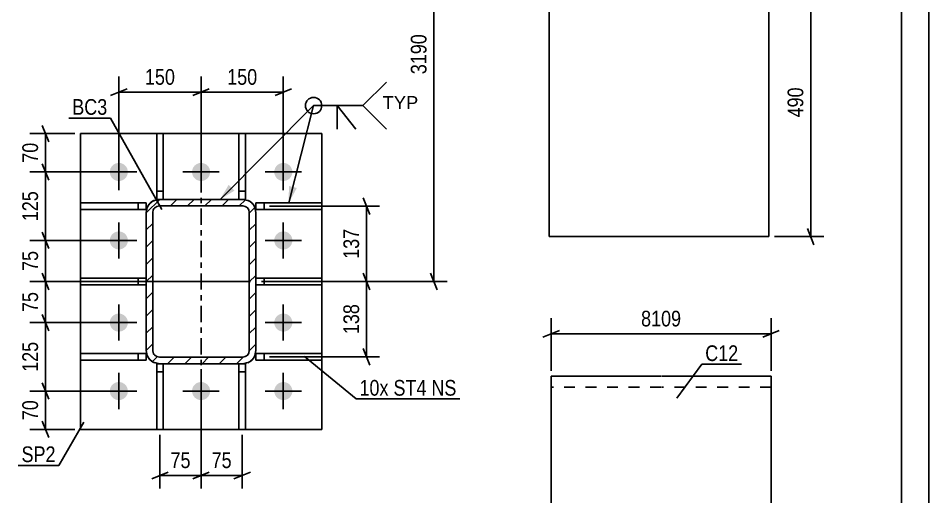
# Model space of a CAD drawing. Header units: millimetres. Extents: x 0 to 594, y 0 to 420.
# Drawn here: x 427.9 to 594, y 155.8 to 243.2 of the extents above; entities that cross this region are included whole.
import ezdxf

# ---------------------------------------------------------------- set-up
doc = ezdxf.new("R2010")
doc.units = ezdxf.units.MM
doc.linetypes.add('DXK_LINE_DOT2', pattern=[3.9198, 1.9599, -1.9599])
doc.linetypes.add('DXK_LINE_DOT3', pattern=[5.9187, 2.979, -0.9799, 0.9799, -0.9799])
doc.styles.add('Arial', font='arial.ttf', dxfattribs={"height": 0.2})
doc.styles.add('Arial Narrow', font='ARIALN.TTF', dxfattribs={"height": 0.2})

# ---------------------------------------------------------------- blocks, each defined once
blk = doc.blocks.new('Unknown-681868478-1131')
at = {"color": 5, "linetype": 'Continuous'}
for p, q in [((594, 0), (594, 420)), ((589, 5), (589, 415))]:
    blk.add_line(p, q, dxfattribs=at)
blk = doc.blocks.new('Part-681868478-2788 - 2588')
at = {"color": 2, "linetype": 'Continuous'}
for p, q in [((439.27, 180.8), (439.27, 182)), ((439.27, 182), (451.27, 182)), ((451.27, 182), (451.27, 180.8)), ((439.27, 180.8), (451.27, 180.8))]:
    blk.add_line(p, q, dxfattribs=at)
at = {"color": 7, "linetype": 'DXK_LINE_DOT2'}
blk.add_line((449.77, 180.8), (449.77, 182), dxfattribs=at)
blk = doc.blocks.new('Bolt-681868478-2596 - 2588')
at = {"linetype": 'Continuous'}
for points in [[(444.62, 215.15, -1), (447.92, 215.15, -1)], [(459.62, 215.15, -1), (462.92, 215.15, -1)], [(474.62, 215.15, -1), (477.92, 215.15, -1)], [(444.62, 202.65, -1), (447.92, 202.65, -1)], [(474.62, 202.65, -1), (477.92, 202.65, -1)], [(444.62, 187.65, -1), (447.92, 187.65, -1)], [(474.62, 187.65, -1), (477.92, 187.65, -1)], [(444.62, 175.15, -1), (447.92, 175.15, -1)], [(459.62, 175.15, -1), (462.92, 175.15, -1)], [(474.62, 175.15, -1), (477.92, 175.15, -1)]]:
    blk.add_hatch(color=1, dxfattribs=at).paths.add_polyline_path(points)
at = {"color": 1, "linetype": 'Continuous'}
for p, q in [((446.27, 211.85), (446.27, 218.45)), ((461.27, 211.85), (461.27, 218.45)), ((476.27, 211.85), (476.27, 218.45)), ((449.57, 215.15), (442.97, 215.15)), ((464.57, 215.15), (457.97, 215.15)), ((479.57, 215.15), (472.97, 215.15)), ((446.27, 199.35), (446.27, 205.95)), ((476.27, 199.35), (476.27, 205.95)), ((449.57, 202.65), (442.97, 202.65)), ((479.57, 202.65), (472.97, 202.65)), ((446.27, 184.35), (446.27, 190.95)), ((476.27, 184.35), (476.27, 190.95)), ((449.57, 187.65), (442.97, 187.65)), ((479.57, 187.65), (472.97, 187.65)), ((446.27, 171.85), (446.27, 178.45)), ((461.27, 171.85), (461.27, 178.45)), ((476.27, 171.85), (476.27, 178.45)), ((449.57, 175.15), (442.97, 175.15)), ((464.57, 175.15), (457.97, 175.15)), ((479.57, 175.15), (472.97, 175.15))]:
    blk.add_line(p, q, dxfattribs=at)
blk = doc.blocks.new('Part-681868478-2647 - 2588')
at = {"color": 2, "linetype": 'Continuous'}
for p, q in [((439.27, 194.55), (439.27, 195.75)), ((439.27, 195.75), (451.27, 195.75)), ((439.27, 194.55), (451.27, 194.55))]:
    blk.add_line(p, q, dxfattribs=at)
at = {"color": 7, "linetype": 'DXK_LINE_DOT2'}
for p, q in [((449.77, 194.55), (449.77, 195.75)), ((451.27, 195.75), (451.27, 194.55))]:
    blk.add_line(p, q, dxfattribs=at)
blk = doc.blocks.new('Part-681868478-2657 - 2588')
at = {"color": 2, "linetype": 'Continuous'}
for p, q in [((439.27, 208.3), (439.27, 209.5)), ((439.27, 209.5), (451.27, 209.5)), ((451.27, 209.5), (451.27, 208.3)), ((439.27, 208.3), (451.27, 208.3))]:
    blk.add_line(p, q, dxfattribs=at)
at = {"color": 7, "linetype": 'DXK_LINE_DOT2'}
blk.add_line((449.77, 208.3), (449.77, 209.5), dxfattribs=at)
blk = doc.blocks.new('Part-681868478-2662 - 2588')
at = {"color": 2, "linetype": 'Continuous'}
for p, q in [((483.27, 195.75), (471.27, 195.75)), ((483.27, 194.55), (471.27, 194.55)), ((483.27, 195.75), (483.27, 194.55))]:
    blk.add_line(p, q, dxfattribs=at)
at = {"color": 7, "linetype": 'DXK_LINE_DOT2'}
for p, q in [((471.27, 195.75), (471.27, 194.55)), ((472.77, 194.55), (472.77, 195.75))]:
    blk.add_line(p, q, dxfattribs=at)
blk = doc.blocks.new('Part-681868478-2672 - 2588')
at = {"color": 2, "linetype": 'Continuous'}
for p, q in [((483.27, 209.5), (471.27, 209.5)), ((471.27, 209.5), (471.27, 208.3)), ((483.27, 209.5), (483.27, 208.3)), ((483.27, 208.3), (471.27, 208.3))]:
    blk.add_line(p, q, dxfattribs=at)
at = {"color": 7, "linetype": 'DXK_LINE_DOT2'}
blk.add_line((472.77, 208.3), (472.77, 209.5), dxfattribs=at)
blk = doc.blocks.new('Part-681868478-2737 - 2588')
at = {"linetype": 'Continuous'}
h = blk.add_hatch(dxfattribs=at)
h.set_pattern_fill('', scale=0.7, style=0, pattern_type=0)
h.set_pattern_definition([(45, (451.2707, 182.5543), (-1.57154, 1.57154), [])])
h.paths.add_polyline_path([(451.27, 207.75), (451.27, 182.55), (451.45, 181.64), (451.97, 180.86), (452.75, 180.34), (453.67, 180.15), (468.87, 180.15), (469.79, 180.34), (470.57, 180.86), (471.09, 181.64), (471.27, 182.55), (471.27, 207.75), (471.09, 208.67), (470.57, 209.45), (469.79, 209.97), (468.87, 210.15), (453.67, 210.15), (452.75, 209.97), (451.97, 209.45), (451.45, 208.67)])
h.paths.add_polyline_path([(452.82, 208.6), (453.21, 208.86), (453.67, 208.95), (468.87, 208.95), (469.33, 208.86), (469.72, 208.6), (469.98, 208.21), (470.07, 207.75), (470.07, 182.55), (469.98, 182.1), (469.72, 181.71), (469.33, 181.45), (468.87, 181.35), (453.67, 181.35), (453.21, 181.45), (452.82, 181.71), (452.56, 182.1), (452.47, 182.55), (452.47, 207.75), (452.56, 208.21)])
at = {"color": 7, "linetype": 'DXK_LINE_DOT2'}
for p, q in [((452.75, 209.97), (453.67, 210.15)), ((453.67, 210.15), (468.87, 210.15)), ((468.87, 210.15), (469.79, 209.97)), ((451.27, 207.75), (451.45, 208.67)), ((451.27, 207.75), (451.27, 182.55)), ((452.56, 208.21), (452.47, 207.75)), ((452.47, 182.55), (452.47, 207.75)), ((453.67, 208.95), (453.21, 208.86)), ((453.67, 208.95), (468.87, 208.95)), ((469.33, 208.86), (468.87, 208.95)), ((470.07, 207.75), (469.98, 208.21)), ((470.07, 182.55), (470.07, 207.75)), ((471.09, 208.67), (471.27, 207.75)), ((471.27, 207.75), (471.27, 182.55)), ((451.45, 181.64), (451.27, 182.55)), ((452.47, 182.55), (452.56, 182.1)), ((453.21, 181.45), (453.67, 181.35)), ((453.67, 181.35), (468.87, 181.35)), ((468.87, 181.35), (469.33, 181.45)), ((469.98, 182.1), (470.07, 182.55)), ((471.27, 182.55), (471.09, 181.64)), ((453.67, 180.15), (452.75, 180.34)), ((453.67, 180.15), (468.87, 180.15)), ((469.79, 180.34), (468.87, 180.15))]:
    blk.add_line(p, q, dxfattribs=at)
at = {"color": 2, "linetype": 'Continuous'}
for p, q in [((453.67, 210.15), (452.75, 209.97)), ((453.67, 210.15), (468.87, 210.15)), ((469.79, 209.97), (468.87, 210.15)), ((451.45, 208.67), (451.27, 207.75)), ((451.27, 182.55), (451.27, 207.75)), ((452.47, 207.75), (452.56, 208.21)), ((452.47, 182.55), (452.47, 207.75)), ((453.21, 208.86), (453.67, 208.95)), ((453.67, 208.95), (468.87, 208.95)), ((468.87, 208.95), (469.33, 208.86)), ((469.98, 208.21), (470.07, 207.75)), ((470.07, 182.55), (470.07, 207.75)), ((471.27, 207.75), (471.09, 208.67)), ((471.27, 182.55), (471.27, 207.75)), ((451.27, 182.55), (451.45, 181.64)), ((452.56, 182.1), (452.47, 182.55)), ((453.67, 181.35), (453.21, 181.45)), ((453.67, 181.35), (468.87, 181.35)), ((469.33, 181.45), (468.87, 181.35)), ((470.07, 182.55), (469.98, 182.1)), ((471.09, 181.64), (471.27, 182.55)), ((452.75, 180.34), (453.67, 180.15)), ((453.67, 180.15), (468.87, 180.15)), ((468.87, 180.15), (469.79, 180.34))]:
    blk.add_line(p, q, dxfattribs=at)
at = {"color": 7, "linetype": 'DXK_LINE_DOT3'}
blk.add_line((461.27, 195.15), (461.27, 195.15), dxfattribs=at)
at = {"color": 7, "linetype": 'DXK_LINE_DOT2'}
for centre, radius, start, end in [((453.67, 207.75), 2.4, 112.5, 157.5), ((468.87, 207.75), 2.4, 22.5, 67.5), ((453.67, 207.75), 1.2, 112.5, 157.5), ((468.87, 207.75), 1.2, 22.5, 67.5), ((453.67, 182.55), 2.4, 202.5, 247.5), ((453.67, 182.55), 1.2, 202.5, 247.5), ((468.87, 182.55), 1.2, 292.5, 337.5), ((468.87, 182.55), 2.4, 292.5, 337.5)]:
    blk.add_arc(centre, radius, start, end, dxfattribs=at)
at = {"color": 2, "linetype": 'Continuous'}
for centre, radius, start, end in [((453.67, 207.75), 2.4, 112.5, 157.5), ((468.87, 207.75), 2.4, 22.5, 67.5), ((453.67, 207.75), 1.2, 112.5, 157.5), ((468.87, 207.75), 1.2, 22.5, 67.5), ((453.67, 182.55), 2.4, 202.5, 247.5), ((453.67, 182.55), 1.2, 202.5, 247.5), ((468.87, 182.55), 1.2, 292.5, 337.5), ((468.87, 182.55), 2.4, 292.5, 337.5)]:
    blk.add_arc(centre, radius, start, end, dxfattribs=at)
blk = doc.blocks.new('Part-681868478-2744 - 2588')
at = {"color": 7, "linetype": 'DXK_LINE_DOT3'}
blk.add_line((461.27, 158.15), (461.27, 232.15), dxfattribs=at)
at = {"color": 2, "linetype": 'Continuous'}
for p, q in [((439.27, 168.15), (439.27, 222.15)), ((439.27, 222.15), (483.27, 222.15)), ((483.27, 222.15), (483.27, 168.15)), ((439.27, 168.15), (483.27, 168.15))]:
    blk.add_line(p, q, dxfattribs=at)
at = {"color": 7, "linetype": 'DXK_LINE_DOT2'}
for p, q in [((439.27, 222.15), (483.27, 222.15)), ((483.27, 168.15), (439.27, 168.15))]:
    blk.add_line(p, q, dxfattribs=at)
blk = doc.blocks.new('Part-681868478-2764 - 2588')
at = {"color": 2, "linetype": 'Continuous'}
for p, q in [((468.17, 168.15), (468.17, 180.15)), ((469.37, 180.15), (468.87, 180.15)), ((469.37, 180.15), (469.37, 168.15)), ((469.37, 168.15), (468.17, 168.15))]:
    blk.add_line(p, q, dxfattribs=at)
at = {"color": 7, "linetype": 'DXK_LINE_DOT2'}
for p, q in [((468.17, 180.15), (468.87, 180.15)), ((468.17, 178.65), (469.37, 178.65))]:
    blk.add_line(p, q, dxfattribs=at)
blk = doc.blocks.new('Part-681868478-2769 - 2588')
at = {"color": 2, "linetype": 'Continuous'}
for p, q in [((453.17, 180.15), (453.67, 180.15)), ((453.17, 168.15), (453.17, 180.15)), ((454.37, 180.15), (454.37, 168.15)), ((454.37, 168.15), (453.17, 168.15))]:
    blk.add_line(p, q, dxfattribs=at)
at = {"color": 7, "linetype": 'DXK_LINE_DOT2'}
for p, q in [((453.67, 180.15), (454.37, 180.15)), ((453.17, 178.65), (454.37, 178.65))]:
    blk.add_line(p, q, dxfattribs=at)
blk = doc.blocks.new('Part-681868478-2774 - 2588')
at = {"color": 2, "linetype": 'Continuous'}
for p, q in [((468.17, 210.15), (468.17, 222.15)), ((468.17, 222.15), (469.37, 222.15)), ((469.37, 222.15), (469.37, 210.15)), ((469.37, 210.15), (468.87, 210.15))]:
    blk.add_line(p, q, dxfattribs=at)
at = {"color": 7, "linetype": 'DXK_LINE_DOT2'}
for p, q in [((468.17, 211.65), (469.37, 211.65)), ((468.87, 210.15), (468.17, 210.15))]:
    blk.add_line(p, q, dxfattribs=at)
blk = doc.blocks.new('Part-681868478-2779 - 2588')
at = {"color": 2, "linetype": 'Continuous'}
for p, q in [((453.17, 210.15), (453.17, 222.15)), ((453.17, 222.15), (454.37, 222.15)), ((454.37, 222.15), (454.37, 210.15)), ((453.17, 210.15), (453.67, 210.15))]:
    blk.add_line(p, q, dxfattribs=at)
at = {"color": 7, "linetype": 'DXK_LINE_DOT2'}
for p, q in [((453.17, 211.65), (454.37, 211.65)), ((453.67, 210.15), (454.37, 210.15))]:
    blk.add_line(p, q, dxfattribs=at)
blk = doc.blocks.new('Part-681868478-2793 - 2588')
at = {"color": 2, "linetype": 'Continuous'}
for p, q in [((483.27, 182), (471.27, 182)), ((471.27, 182), (471.27, 180.8)), ((483.27, 182), (483.27, 180.8)), ((483.27, 180.8), (471.27, 180.8))]:
    blk.add_line(p, q, dxfattribs=at)
at = {"color": 7, "linetype": 'DXK_LINE_DOT2'}
blk.add_line((472.77, 180.8), (472.77, 182), dxfattribs=at)
blk = doc.blocks.new('Part-681868478-12249 - 12248')
at = {"color": 2, "linetype": 'Continuous'}
for p, q in [((524.75, 203.35), (524.75, 252.35)), ((524.75, 252.35), (544.75, 252.35)), ((544.85, 252.35), (564.85, 252.35)), ((564.85, 252.35), (564.85, 203.35)), ((544.75, 203.35), (524.75, 203.35)), ((564.85, 203.35), (544.85, 203.35))]:
    blk.add_line(p, q, dxfattribs=at)
blk = doc.blocks.new('Part-681868478-12321 - 12320')
at = {"color": 2, "linetype": 'Continuous'}
for p, q in [((545.13, 177.85), (525.13, 177.85)), ((525.13, 131.85), (525.13, 177.85)), ((565.23, 177.85), (545.23, 177.85)), ((565.23, 177.85), (565.23, 127.85)), ((525.13, 131.85), (525.13, 127.85)), ((545.13, 127.85), (525.13, 127.85)), ((565.23, 127.85), (545.23, 127.85))]:
    blk.add_line(p, q, dxfattribs=at)
at = {"color": 7, "linetype": 'DXK_LINE_DOT2'}
for p, q in [((545.13, 175.85), (525.13, 175.85)), ((565.23, 175.85), (545.23, 175.85)), ((525.13, 128.15), (525.13, 131.85)), ((545.13, 129.85), (525.13, 129.85)), ((565.23, 129.85), (545.23, 129.85))]:
    blk.add_line(p, q, dxfattribs=at)
blk = doc.blocks.new('StraightDimension-681868478-22822 - 2588')
at = {"color": 7, "linetype": 'Continuous'}
for p, q in [((432.28, 223.65), (433.48, 220.65)), ((438.27, 222.15), (430.03, 222.15)), ((432.88, 215.15), (432.88, 222.15)), ((433.48, 213.65), (432.28, 216.65)), ((445.27, 215.15), (430.03, 215.15))]:
    blk.add_line(p, q, dxfattribs=at)
at = {"color": 0}
blk.add_wipeout([(432.13, 221.08), (427.93, 221.08), (427.93, 216.23), (432.13, 216.23)], dxfattribs=at)
at = {"color": 3, "style": 'Arial Narrow'}
blk.add_text('70', height=2.863, rotation=90.0002, dxfattribs=at).set_placement((431.53, 216.83))
blk = doc.blocks.new('StraightDimension-681868478-2950 - 2588')
at = {"color": 7, "linetype": 'Continuous'}
for p, q in [((461.27, 179.15), (461.27, 157.34)), ((468.77, 167.15), (468.77, 157.34)), ((459.77, 159.14), (462.77, 160.34)), ((461.27, 159.74), (468.77, 159.74)), ((470.27, 160.34), (467.27, 159.14))]:
    blk.add_line(p, q, dxfattribs=at)
at = {"color": 0}
blk.add_wipeout([(467.45, 160.49), (467.45, 164.69), (462.59, 164.69), (462.59, 160.49)], dxfattribs=at)
at = {"color": 3, "style": 'Arial Narrow'}
blk.add_text('75', height=2.863, dxfattribs=at).set_placement((463.19, 161.09))
blk = doc.blocks.new('StraightDimension-681868478-22827 - 2588')
at = {"color": 7, "linetype": 'Continuous'}
for p, q in [((432.28, 176.65), (433.48, 173.65)), ((445.27, 175.15), (430.03, 175.15)), ((432.88, 168.15), (432.88, 175.15)), ((433.48, 166.65), (432.28, 169.65)), ((438.27, 168.15), (430.03, 168.15))]:
    blk.add_line(p, q, dxfattribs=at)
at = {"color": 0}
blk.add_wipeout([(432.13, 174.08), (427.93, 174.08), (427.93, 169.23), (432.13, 169.23)], dxfattribs=at)
at = {"color": 3, "style": 'Arial Narrow'}
blk.add_text('70', height=2.863, rotation=90.0002, dxfattribs=at).set_placement((431.53, 169.83))
blk = doc.blocks.new('StraightDimension-681868478-22728 - 2588')
at = {"color": 7, "linetype": 'Continuous'}
for p, q in [((446.27, 216.15), (446.27, 232.57)), ((461.27, 216.15), (461.27, 232.57)), ((447.77, 230.32), (444.77, 229.12)), ((446.27, 229.72), (461.27, 229.72)), ((459.77, 229.12), (462.77, 230.32))]:
    blk.add_line(p, q, dxfattribs=at)
at = {"color": 0}
blk.add_wipeout([(457.11, 230.47), (457.11, 234.67), (450.43, 234.67), (450.43, 230.47)], dxfattribs=at)
at = {"color": 3, "style": 'Arial Narrow'}
blk.add_text('150', height=2.863, dxfattribs=at).set_placement((451.03, 231.07))
blk = doc.blocks.new('StraightDimension-681868478-2955 - 2588')
at = {"color": 7, "linetype": 'Continuous'}
for p, q in [((461.27, 179.15), (461.27, 157.34)), ((453.77, 167.15), (453.77, 157.34)), ((452.27, 159.14), (455.27, 160.34)), ((453.77, 159.74), (461.27, 159.74)), ((462.77, 160.34), (459.77, 159.14))]:
    blk.add_line(p, q, dxfattribs=at)
at = {"color": 0}
blk.add_wipeout([(459.95, 160.49), (459.95, 164.69), (455.09, 164.69), (455.09, 160.49)], dxfattribs=at)
at = {"color": 3, "style": 'Arial Narrow'}
blk.add_text('75', height=2.863, dxfattribs=at).set_placement((455.69, 161.09))
blk = doc.blocks.new('StraightDimension-681868478-18234 - 2588')
at = {"color": 7, "linetype": 'Continuous'}
for p, q in [((492.04, 207.4), (490.84, 210.4)), ((473.77, 208.9), (493.84, 208.9)), ((491.44, 195.15), (491.44, 208.9)), ((490.84, 196.65), (492.04, 193.65)), ((484.27, 195.15), (493.84, 195.15))]:
    blk.add_line(p, q, dxfattribs=at)
at = {"color": 0}
blk.add_wipeout([(490.69, 205.37), (486.49, 205.37), (486.49, 198.69), (490.69, 198.69)], dxfattribs=at)
at = {"color": 3, "style": 'Arial Narrow'}
blk.add_text('137', height=2.863, rotation=90.0002, dxfattribs=at).set_placement((490.09, 199.29))
blk = doc.blocks.new('StraightDimension-681868478-22730 - 2588')
at = {"color": 7, "linetype": 'Continuous'}
for p, q in [((461.27, 216.15), (461.27, 232.57)), ((476.27, 216.15), (476.27, 232.57)), ((462.77, 230.32), (459.77, 229.12)), ((461.27, 229.72), (476.27, 229.72)), ((474.77, 229.12), (477.77, 230.32))]:
    blk.add_line(p, q, dxfattribs=at)
at = {"color": 0}
blk.add_wipeout([(472.11, 230.47), (472.11, 234.67), (465.43, 234.67), (465.43, 230.47)], dxfattribs=at)
at = {"color": 3, "style": 'Arial Narrow'}
blk.add_text('150', height=2.863, dxfattribs=at).set_placement((466.03, 231.07))
blk = doc.blocks.new('StraightDimension-681868478-8856 - 2588')
at = {"color": 7, "linetype": 'Continuous'}
for p, q in [((504.33, 276.65), (503.13, 279.65)), ((472.27, 278.15), (506.13, 278.15)), ((503.73, 195.15), (503.73, 278.15)), ((503.13, 196.65), (504.33, 193.65)), ((472.27, 195.15), (506.13, 195.15))]:
    blk.add_line(p, q, dxfattribs=at)
at = {"color": 0}
blk.add_wipeout([(502.98, 240.91), (498.78, 240.91), (498.78, 232.4), (502.98, 232.4)], dxfattribs=at)
at = {"color": 3, "style": 'Arial Narrow'}
blk.add_text('3190', height=2.863, rotation=90.0002, dxfattribs=at).set_placement((502.38, 233))
blk = doc.blocks.new('StraightDimension-681868478-22825 - 2588')
at = {"color": 7, "linetype": 'Continuous'}
for p, q in [((432.28, 196.65), (433.48, 193.65)), ((470.27, 195.15), (430.03, 195.15)), ((432.88, 187.65), (432.88, 195.15)), ((433.48, 186.15), (432.28, 189.15)), ((445.27, 187.65), (430.03, 187.65))]:
    blk.add_line(p, q, dxfattribs=at)
at = {"color": 0}
blk.add_wipeout([(432.13, 193.83), (427.93, 193.83), (427.93, 188.98), (432.13, 188.98)], dxfattribs=at)
at = {"color": 3, "style": 'Arial Narrow'}
blk.add_text('75', height=2.863, rotation=90.0002, dxfattribs=at).set_placement((431.53, 189.58))
blk = doc.blocks.new('StraightDimension-681868478-18235 - 2588')
at = {"color": 7, "linetype": 'Continuous'}
for p, q in [((492.04, 193.65), (490.84, 196.65)), ((484.27, 195.15), (493.84, 195.15)), ((491.44, 181.4), (491.44, 195.15)), ((490.84, 182.9), (492.04, 179.9)), ((473.77, 181.4), (493.84, 181.4))]:
    blk.add_line(p, q, dxfattribs=at)
at = {"color": 0}
blk.add_wipeout([(490.69, 191.62), (486.49, 191.62), (486.49, 184.94), (490.69, 184.94)], dxfattribs=at)
at = {"color": 3, "style": 'Arial Narrow'}
blk.add_text('138', height=2.863, rotation=90.0002, dxfattribs=at).set_placement((490.09, 185.54))
blk = doc.blocks.new('StraightDimension-681868478-22823 - 2588')
at = {"color": 7, "linetype": 'Continuous'}
for p, q in [((433.48, 213.65), (432.28, 216.65)), ((445.27, 215.15), (430.03, 215.15)), ((432.88, 202.65), (432.88, 215.15)), ((445.27, 202.65), (430.03, 202.65)), ((432.28, 204.15), (433.48, 201.15))]:
    blk.add_line(p, q, dxfattribs=at)
at = {"color": 0}
blk.add_wipeout([(432.13, 212.25), (427.93, 212.25), (427.93, 205.56), (432.13, 205.56)], dxfattribs=at)
at = {"color": 3, "style": 'Arial Narrow'}
blk.add_text('125', height=2.863, rotation=90.0002, dxfattribs=at).set_placement((431.53, 206.16))
blk = doc.blocks.new('StraightDimension-681868478-22824 - 2588')
at = {"color": 7, "linetype": 'Continuous'}
for p, q in [((445.27, 202.65), (430.03, 202.65)), ((432.28, 204.15), (433.48, 201.15)), ((432.88, 195.15), (432.88, 202.65)), ((433.48, 193.65), (432.28, 196.65)), ((470.27, 195.15), (430.03, 195.15))]:
    blk.add_line(p, q, dxfattribs=at)
at = {"color": 0}
blk.add_wipeout([(432.13, 201.33), (427.93, 201.33), (427.93, 196.48), (432.13, 196.48)], dxfattribs=at)
at = {"color": 3, "style": 'Arial Narrow'}
blk.add_text('75', height=2.863, rotation=90.0002, dxfattribs=at).set_placement((431.53, 197.08))
blk = doc.blocks.new('StraightDimension-681868478-22826 - 2588')
at = {"color": 7, "linetype": 'Continuous'}
for p, q in [((432.28, 189.15), (433.48, 186.15)), ((445.27, 187.65), (430.03, 187.65)), ((432.88, 175.15), (432.88, 187.65)), ((433.48, 173.65), (432.28, 176.65)), ((445.27, 175.15), (430.03, 175.15))]:
    blk.add_line(p, q, dxfattribs=at)
at = {"color": 0}
blk.add_wipeout([(432.13, 184.75), (427.93, 184.75), (427.93, 178.06), (432.13, 178.06)], dxfattribs=at)
at = {"color": 3, "style": 'Arial Narrow'}
blk.add_text('125', height=2.863, rotation=90.0002, dxfattribs=at).set_placement((431.53, 178.66))
blk = doc.blocks.new('StraightDimension-681868478-12628 - 12248')
at = {"color": 7, "linetype": 'Continuous'}
for p, q in [((573.06, 250.85), (571.86, 253.85)), ((565.85, 252.35), (574.86, 252.35)), ((572.46, 203.35), (572.46, 252.35)), ((571.86, 204.85), (573.06, 201.85)), ((565.85, 203.35), (574.86, 203.35))]:
    blk.add_line(p, q, dxfattribs=at)
at = {"color": 0}
blk.add_wipeout([(571.71, 231.19), (567.51, 231.19), (567.51, 224.51), (571.71, 224.51)], dxfattribs=at)
at = {"color": 3, "style": 'Arial Narrow'}
blk.add_text('490', height=2.863, rotation=90.0002, dxfattribs=at).set_placement((571.11, 225.11))
blk = doc.blocks.new('StraightDimension-681868478-12716 - 12320')
at = {"color": 7, "linetype": 'Continuous'}
for p, q in [((525.13, 178.85), (525.13, 188.45)), ((565.23, 178.85), (565.23, 188.45)), ((526.63, 186.2), (523.63, 185)), ((563.73, 185), (566.73, 186.2)), ((525.13, 185.6), (565.23, 185.6))]:
    blk.add_line(p, q, dxfattribs=at)
at = {"color": 0}
blk.add_wipeout([(549.43, 186.35), (549.43, 190.55), (540.92, 190.55), (540.92, 186.35)], dxfattribs=at)
at = {"color": 3, "style": 'Arial Narrow'}
blk.add_text('8109', height=2.863, dxfattribs=at).set_placement((541.52, 186.95))
blk = doc.blocks.new('Mark-681868478-9496 - 2588')
at = {"color": 0}
blk.add_wipeout([(434.73, 162.18), (434.73, 165.18), (428.52, 165.18), (428.52, 162.18)], dxfattribs=at)
blk.add_wipeout([(434.73, 162.18), (434.73, 165.18), (428.52, 165.18), (428.52, 162.18)], dxfattribs=at)
at = {"color": 30, "linetype": 'Continuous'}
for p in [(439.88, 169.48), (427.92, 161.58)]:
    blk.add_line(p, (435.33, 161.58), dxfattribs=at)
at = {"color": 3, "style": 'Arial Narrow'}
blk.add_text('SP2', height=2.863, dxfattribs=at).set_placement((428.52, 162.18))
blk = doc.blocks.new('Mark-681868478-9493 - 2588')
at = {"color": 0}
blk.add_wipeout([(444.17, 225.59), (444.17, 228.59), (437.77, 228.59), (437.77, 225.59)], dxfattribs=at)
blk.add_wipeout([(444.17, 225.59), (444.17, 228.59), (437.77, 228.59), (437.77, 225.59)], dxfattribs=at)
at = {"color": 30, "linetype": 'Continuous'}
for p in [(437.17, 224.99), (454.12, 208.3)]:
    blk.add_line(p, (444.77, 224.99), dxfattribs=at)
at = {"color": 3, "style": 'Arial Narrow'}
blk.add_text('BC3', height=2.863, dxfattribs=at).set_placement((437.77, 225.59))
blk = doc.blocks.new('MarkSet-681868478-9555 - 2588')
at = {"color": 0}
for points in [[(495.46, 174.31), (495.46, 177.31), (490.16, 177.31), (490.16, 174.31)], [(502.38, 174.31), (502.38, 177.31), (496.36, 177.31), (496.36, 174.31)], [(507.85, 174.31), (507.85, 177.31), (503.28, 177.31), (503.28, 174.31)]]:
    blk.add_wipeout(points, dxfattribs=at)
for points in [[(495.46, 174.31), (495.46, 177.31), (490.16, 177.31), (490.16, 174.31)], [(502.38, 174.31), (502.38, 177.31), (496.36, 177.31), (496.36, 174.31)], [(507.85, 174.31), (507.85, 177.31), (503.28, 177.31), (503.28, 174.31)]]:
    blk.add_wipeout(points, dxfattribs=at)
at = {"color": 30, "linetype": 'Continuous'}
for p, q in [((480.13, 181.45), (489.56, 173.71)), ((489.56, 173.71), (508.45, 173.71))]:
    blk.add_line(p, q, dxfattribs=at)
at = {"color": 3, "style": 'Arial Narrow'}
for s, p in [('10x', (490.16, 174.31)), ('ST4', (496.36, 174.31)), ('NS', (503.28, 174.31))]:
    blk.add_text(s, height=2.863, dxfattribs=at).set_placement(p)
blk = doc.blocks.new('WeldMark-681868478-14514 - 2588')
at = {"linetype": 'Continuous'}
for points in [[(467.38, 211.75), (464.73, 210.15), (466.31, 212.81)], [(478.74, 212.23), (477.27, 209.5), (477.28, 212.6)]]:
    blk.add_hatch(color=30, dxfattribs=at).paths.add_polyline_path(points)
at = {"color": 30, "linetype": 'Continuous'}
for p, q in [((464.73, 210.15), (481.79, 227.27)), ((477.27, 209.5), (481.79, 227.27)), ((481.79, 227.27), (490.79, 227.27))]:
    blk.add_line(p, q, dxfattribs=at)
at = {"color": 3, "linetype": 'Continuous'}
for q in [(489.5, 222.99), (486.07, 222.99)]:
    blk.add_line((486.07, 227.27), q, dxfattribs=at)
for start, end in [(90, 270), (270, 90)]:
    blk.add_arc((481.79, 227.27), 1.5, start, end, dxfattribs=at)
at = {"color": 0, "linetype": 'Continuous'}
blk.add_wipeout([(500.87, 226.62), (500.87, 229.12), (494.39, 229.12), (494.39, 226.62)], dxfattribs=at)
blk.add_wipeout([(500.87, 226.62), (500.87, 229.12), (494.39, 229.12), (494.39, 226.62)], dxfattribs=at)
at = {"color": 3, "linetype": 'Continuous'}
for q in [(495.07, 231.56), (495.07, 222.99)]:
    blk.add_line((490.79, 227.27), q, dxfattribs=at)
at = {"color": 3, "linetype": 'Continuous', "style": 'Arial'}
blk.add_text('TYP', height=2.388, dxfattribs=at).set_placement((494.39, 226.62))
blk = doc.blocks.new('Mark-681868478-14010 - 12320')
at = {"color": 0}
blk.add_wipeout([(559.25, 180.63), (559.25, 183.63), (553.22, 183.63), (553.22, 180.63)], dxfattribs=at)
blk.add_wipeout([(559.25, 180.63), (559.25, 183.63), (553.22, 183.63), (553.22, 180.63)], dxfattribs=at)
at = {"color": 30, "linetype": 'Continuous'}
for p, q in [((548.04, 173.88), (552.62, 180.03)), ((552.62, 180.03), (559.85, 180.03))]:
    blk.add_line(p, q, dxfattribs=at)
at = {"color": 3, "style": 'Arial Narrow'}
blk.add_text('C12', height=2.863, dxfattribs=at).set_placement((553.22, 180.63))

msp = doc.modelspace()

# ---------------------------------------------------------------- block references
for name in ['Unknown-681868478-1131', 'Part-681868478-12249 - 12248', 'Part-681868478-2744 - 2588', 'Part-681868478-2779 - 2588', 'Part-681868478-2774 - 2588', 'Bolt-681868478-2596 - 2588', 'Part-681868478-2657 - 2588', 'Part-681868478-2737 - 2588', 'Part-681868478-2672 - 2588', 'Part-681868478-2647 - 2588', 'Part-681868478-2662 - 2588', 'Part-681868478-2788 - 2588', 'Part-681868478-2793 - 2588', 'Part-681868478-2769 - 2588', 'Part-681868478-2764 - 2588', 'Part-681868478-12321 - 12320']:
    msp.add_blockref(name, (0, 0))

# ---------------------------------------------------------------- next in the draw order: block references
for name in ['StraightDimension-681868478-12628 - 12248', 'StraightDimension-681868478-22822 - 2588', 'StraightDimension-681868478-18234 - 2588', 'StraightDimension-681868478-22825 - 2588', 'StraightDimension-681868478-12716 - 12320', 'StraightDimension-681868478-2950 - 2588', 'StraightDimension-681868478-22827 - 2588']:
    msp.add_blockref(name, (0, 0))

# ---------------------------------------------------------------- next in the draw order: block references
for name in ['StraightDimension-681868478-22728 - 2588', 'StraightDimension-681868478-22826 - 2588', 'Mark-681868478-14010 - 12320', 'StraightDimension-681868478-2955 - 2588', 'Mark-681868478-9496 - 2588']:
    msp.add_blockref(name, (0, 0))

# ---------------------------------------------------------------- next in the draw order: block references
for name in ['StraightDimension-681868478-22730 - 2588', 'StraightDimension-681868478-22823 - 2588']:
    msp.add_blockref(name, (0, 0))

# ---------------------------------------------------------------- next in the draw order: block references
for name in ['StraightDimension-681868478-8856 - 2588', 'Mark-681868478-9493 - 2588', 'StraightDimension-681868478-22824 - 2588']:
    msp.add_blockref(name, (0, 0))

# ---------------------------------------------------------------- next in the draw order: block references
for name in ['WeldMark-681868478-14514 - 2588', 'StraightDimension-681868478-18235 - 2588']:
    msp.add_blockref(name, (0, 0))

# ---------------------------------------------------------------- next in the draw order: block references
msp.add_blockref('MarkSet-681868478-9555 - 2588', (0, 0))

doc.saveas('drawing.dxf')
